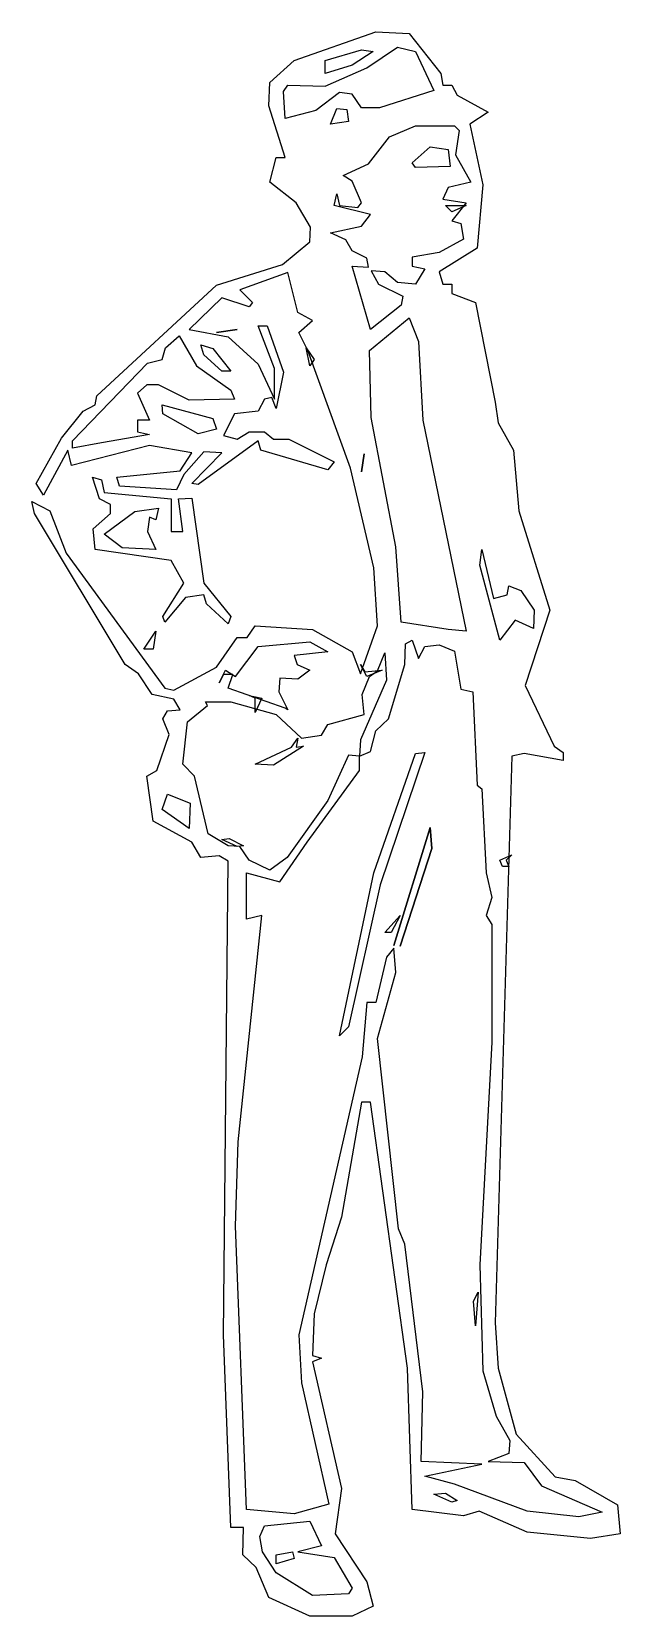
# Model space of a CAD drawing. Extents: x -12.65 to -11.92, y -7.03 to -5.07.
import ezdxf

# ---------------------------------------------------------------- set-up
doc = ezdxf.new("R2010")
doc.units = 0
doc.header["$MEASUREMENT"] = 0
doc.layers.get('0').update_dxf_attribs({"linetype": 'CONTINUOUS'})

msp = doc.modelspace()

# ---------------------------------------------------------------- linework, layer by layer
at = {"linetype": 'CONTINUOUS'}
for points in [[(-12.3068, -7.0254), (-12.3571, -7.002), (-12.3728, -6.9651), (-12.3895, -6.9494), (-12.3884, -6.9159), (-12.404, -6.9159), (-12.413, -6.6777), (-12.4074, -6.093), (-12.4186, -6.0863), (-12.441, -6.0885), (-12.4521, -6.0695), (-12.5002, -6.0438), (-12.508, -5.9879), (-12.4957, -5.9812), (-12.4801, -5.9365), (-12.4879, -5.9175), (-12.4823, -5.9074), (-12.4666, -5.9063), (-12.4745, -5.8929), (-12.5013, -5.8873), (-12.5181, -5.8616), (-12.5348, -5.8504), (-12.6467, -5.6637), (-12.65, -5.6491), (-12.6276, -5.6603), (-12.6075, -5.7129), (-12.4857, -5.8794), (-12.4745, -5.8817), (-12.4219, -5.8537), (-12.3962, -5.8168), (-12.3839, -5.8168), (-12.3739, -5.8023), (-12.3034, -5.8068), (-12.2542, -5.8347), (-12.2442, -5.8616), (-12.2229, -5.8023), (-12.2274, -5.7308), (-12.2565, -5.6078), (-12.309, -5.4624), (-12.3202, -5.4401), (-12.3034, -5.4255), (-12.3213, -5.4155), (-12.3336, -5.3663), (-12.3929, -5.3875), (-12.3772, -5.4032), (-12.3817, -5.4088), (-12.4152, -5.3976), (-12.4555, -5.4367), (-12.4074, -5.4456), (-12.3705, -5.4792), (-12.3504, -5.5228), (-12.3504, -5.4848), (-12.3705, -5.4322), (-12.3593, -5.4322), (-12.3392, -5.4893), (-12.3482, -5.534), (-12.3537, -5.5206), (-12.3627, -5.5228), (-12.3705, -5.5373), (-12.3996, -5.5407), (-12.413, -5.5675), (-12.3962, -5.572), (-12.3817, -5.563), (-12.3627, -5.563), (-12.3515, -5.572), (-12.3325, -5.572), (-12.2766, -5.6), (-12.2844, -5.61), (-12.3672, -5.5854), (-12.3705, -5.5742), (-12.4443, -5.6279), (-12.4521, -5.6268), (-12.4152, -5.5888), (-12.4376, -5.5876), (-12.4622, -5.6156), (-12.4711, -5.6346), (-12.5416, -5.6301), (-12.5449, -5.619), (-12.4666, -5.6111), (-12.4521, -5.5888), (-12.5047, -5.5798), (-12.6008, -5.6044), (-12.6053, -5.5854), (-12.6355, -5.6413), (-12.6444, -5.6268), (-12.6131, -5.5709), (-12.5863, -5.5373), (-12.5718, -5.5295), (-12.5695, -5.5183), (-12.4219, -5.3819), (-12.3403, -5.3562), (-12.3068, -5.3283), (-12.3057, -5.3104), (-12.3236, -5.2802), (-12.356, -5.2545), (-12.3482, -5.2243), (-12.337, -5.2243), (-12.3571, -5.1606), (-12.356, -5.1315), (-12.3258, -5.1046), (-12.2252, -5.0689), (-12.1838, -5.0711), (-12.1447, -5.1203), (-12.1424, -5.1348), (-12.1312, -5.1348), (-12.1245, -5.1472), (-12.0865, -5.1684), (-12.1089, -5.1829), (-12.0932, -5.2578), (-12.1, -5.3361), (-12.1469, -5.3652), (-12.1424, -5.3808), (-12.1312, -5.3808), (-12.1312, -5.392), (-12.1022, -5.4032), (-12.0776, -5.5262), (-12.0742, -5.5519), (-12.0552, -5.5854), (-12.0485, -5.6603), (-12.0105, -5.7833), (-12.0407, -5.8761), (-12.0049, -5.951), (-11.9937, -5.9588), (-11.9937, -5.9689), (-12.0418, -5.96), (-12.0574, -5.9633), (-12.0776, -6.6632), (-12.0742, -6.7191), (-12.0519, -6.8007), (-12.0038, -6.8533), (-11.9792, -6.8577), (-11.9266, -6.8879), (-11.9233, -6.9237), (-11.9602, -6.9293), (-12.0384, -6.9215), (-12.0977, -6.8958), (-12.1167, -6.9013), (-12.1804, -6.8935), (-12.186, -6.7191), (-12.2319, -6.3904), (-12.243, -6.3904), (-12.2676, -6.5324), (-12.2866, -6.5916), (-12.3012, -6.652), (-12.3034, -6.7034), (-12.2922, -6.7068), (-12.3034, -6.7113), (-12.2676, -6.8678), (-12.2755, -6.9237), (-12.2364, -6.983), (-12.2285, -7.0131), (-12.2542, -7.0254), (-12.3068, -7.0254)], [(-12.337, -5.1762), (-12.3392, -5.1427), (-12.3336, -5.1348), (-12.2878, -5.136), (-12.2364, -5.1136), (-12.1983, -5.0879), (-12.176, -5.0935), (-12.1536, -5.1416), (-12.2207, -5.1628), (-12.243, -5.1628), (-12.2542, -5.146), (-12.2699, -5.1438), (-12.299, -5.1662), (-12.337, -5.1762)], [(-12.2878, -5.1203), (-12.2878, -5.1046), (-12.243, -5.0912), (-12.2285, -5.0935), (-12.2542, -5.1102), (-12.2878, -5.1203)], [(-12.2811, -5.1829), (-12.2732, -5.1639), (-12.2609, -5.165), (-12.2587, -5.1796), (-12.2811, -5.1829)], [(-12.2319, -5.4367), (-12.2542, -5.3584), (-12.2341, -5.3596), (-12.2364, -5.3484), (-12.2542, -5.3394), (-12.262, -5.326), (-12.2811, -5.3171), (-12.243, -5.3092), (-12.2319, -5.2947), (-12.2766, -5.2836), (-12.2732, -5.269), (-12.2699, -5.2836), (-12.2475, -5.2858), (-12.243, -5.2802), (-12.2542, -5.2534), (-12.2654, -5.2466), (-12.2341, -5.2321), (-12.2084, -5.1986), (-12.176, -5.1852), (-12.1279, -5.1852), (-12.1223, -5.1908), (-12.1267, -5.2209), (-12.1078, -5.2545), (-12.1357, -5.2612), (-12.1424, -5.2757), (-12.1134, -5.2802), (-12.1312, -5.3026), (-12.1201, -5.3059), (-12.1167, -5.3249), (-12.1469, -5.3417), (-12.1804, -5.3473), (-12.1804, -5.3584), (-12.1648, -5.3618), (-12.176, -5.3808), (-12.1983, -5.3786), (-12.214, -5.3652), (-12.2308, -5.364), (-12.2218, -5.3808), (-12.1916, -5.3954), (-12.1938, -5.4065), (-12.2319, -5.4367)], [(-12.176, -5.2366), (-12.1804, -5.231), (-12.1581, -5.2109), (-12.1357, -5.2142), (-12.1335, -5.2355), (-12.176, -5.2366)], [(-12.1312, -5.2914), (-12.1391, -5.2836), (-12.1134, -5.2836), (-12.1312, -5.2914)], [(-12.4219, -5.4401), (-12.3962, -5.4367), (-12.4219, -5.4401)], [(-12.4219, -5.4401), (-12.3962, -5.4367), (-12.4219, -5.4401)], [(-12.1357, -5.8068), (-12.1938, -5.7978), (-12.2006, -5.705), (-12.2308, -5.5452), (-12.233, -5.4624), (-12.1838, -5.4222), (-12.1726, -5.4512), (-12.167, -5.5485), (-12.1134, -5.809), (-12.1357, -5.8068)], [(-12.5997, -5.5832), (-12.5997, -5.5742), (-12.5069, -5.4781), (-12.489, -5.4736), (-12.4846, -5.4591), (-12.4678, -5.4445), (-12.4465, -5.4814), (-12.404, -5.5116), (-12.3996, -5.5228), (-12.4555, -5.5239), (-12.4935, -5.5049), (-12.508, -5.5049), (-12.5192, -5.515), (-12.5047, -5.5485), (-12.5192, -5.5485), (-12.5192, -5.563), (-12.5047, -5.5664), (-12.5639, -5.5765), (-12.5997, -5.5832)], [(-12.4152, -5.4882), (-12.4376, -5.468), (-12.441, -5.4557), (-12.4264, -5.4602), (-12.404, -5.4882), (-12.4152, -5.4882)], [(-12.3068, -5.4814), (-12.3112, -5.4591), (-12.3012, -5.4736), (-12.3068, -5.4814)], [(-12.3068, -5.4814), (-12.3112, -5.4591), (-12.3012, -5.4736), (-12.3068, -5.4814)], [(-12.4443, -5.5653), (-12.4879, -5.5407), (-12.489, -5.5295), (-12.4264, -5.5463), (-12.4219, -5.5597), (-12.4443, -5.5653)], [(-12.243, -5.6122), (-12.2397, -5.5899), (-12.243, -5.6122)], [(-12.243, -5.6122), (-12.2397, -5.5899), (-12.243, -5.6122)], [(-12.4074, -5.8001), (-12.4342, -5.7755), (-12.4376, -5.7643), (-12.46, -5.7676), (-12.4857, -5.7978), (-12.4879, -5.7911), (-12.4622, -5.7498), (-12.4778, -5.7218), (-12.5718, -5.7084), (-12.574, -5.6827), (-12.5528, -5.6637), (-12.5528, -5.6525), (-12.5662, -5.6458), (-12.5751, -5.619), (-12.5639, -5.6223), (-12.5606, -5.638), (-12.4778, -5.6458), (-12.4778, -5.686), (-12.4633, -5.686), (-12.4689, -5.6458), (-12.4521, -5.6447), (-12.4376, -5.7498), (-12.404, -5.7911), (-12.4074, -5.8001)], [(-12.5382, -5.7062), (-12.5606, -5.6894), (-12.5226, -5.6614), (-12.4935, -5.657), (-12.4968, -5.6715), (-12.5047, -5.6682), (-12.5069, -5.686), (-12.4968, -5.7084), (-12.5382, -5.7062)], [(-12.072, -5.8202), (-12.0966, -5.7274), (-12.0944, -5.7084), (-12.0798, -5.7688), (-12.063, -5.7643), (-12.0608, -5.7531), (-12.0463, -5.7587), (-12.0295, -5.7833), (-12.0306, -5.8057), (-12.053, -5.7956), (-12.072, -5.8202)], [(-12.5114, -5.8314), (-12.4968, -5.809), (-12.5002, -5.8314), (-12.5114, -5.8314)], [(-12.5114, -5.8314), (-12.4968, -5.809), (-12.5002, -5.8314), (-12.5114, -5.8314)], [(-11.9747, -6.9024), (-12.0384, -6.8958), (-12.1279, -6.8622), (-12.1648, -6.8522), (-12.0944, -6.8376), (-12.1693, -6.8342), (-12.167, -6.7482), (-12.1894, -6.5659), (-12.1972, -6.5469), (-12.2229, -6.3121), (-12.2006, -6.2305), (-12.2028, -6.2003), (-12.2118, -6.2115), (-12.2252, -6.2674), (-12.2364, -6.2674), (-12.2419, -6.3345), (-12.3202, -6.6777), (-12.3168, -6.737), (-12.2833, -6.8868), (-12.3258, -6.8991), (-12.385, -6.8935), (-12.3984, -6.5436), (-12.3951, -6.4396), (-12.366, -6.1601), (-12.385, -6.1646), (-12.385, -6.1075), (-12.3437, -6.1187), (-12.3101, -6.0695), (-12.2453, -5.9812), (-12.2453, -5.9633), (-12.2587, -5.9622), (-12.2844, -6.0181), (-12.3347, -6.0885), (-12.356, -6.1042), (-12.3817, -6.0919), (-12.3929, -6.0751), (-12.4074, -6.074), (-12.432, -6.0594), (-12.4488, -5.9879), (-12.4633, -5.9734), (-12.4577, -5.9208), (-12.4331, -5.9007), (-12.4354, -5.8962), (-12.404, -5.8962), (-12.3482, -5.9119), (-12.3168, -5.941), (-12.2922, -5.9376), (-12.2844, -5.9242), (-12.2397, -5.9119), (-12.2419, -5.8873), (-12.233, -5.8649), (-12.2229, -5.8582), (-12.214, -5.8358), (-12.2118, -5.8694), (-12.2442, -5.9432), (-12.2453, -5.9633), (-12.2319, -5.9577), (-12.2252, -5.932), (-12.2095, -5.9175), (-12.1894, -5.8504), (-12.1883, -5.8247), (-12.1804, -5.8202), (-12.1726, -5.8426), (-12.1648, -5.828), (-12.1469, -5.8258), (-12.1279, -5.8336), (-12.1201, -5.8806), (-12.1055, -5.8839), (-12.1, -5.9991), (-12.0944, -6.0036), (-12.0888, -6.1075), (-12.082, -6.1377), (-12.0888, -6.1601), (-12.082, -6.1713), (-12.082, -6.3166), (-12.0966, -6.5916), (-12.0932, -6.7224), (-12.0765, -6.7784), (-12.0597, -6.8085), (-12.0608, -6.8242), (-12.0865, -6.8342), (-12.0418, -6.8354), (-12.0206, -6.8644), (-11.9456, -6.8969), (-11.9747, -6.9024)], [(-12.337, -5.904), (-12.4074, -5.8794), (-12.4018, -5.8627), (-12.413, -5.8627), (-12.4186, -5.8728), (-12.4108, -5.8571), (-12.3984, -5.8649), (-12.3705, -5.828), (-12.3068, -5.8224), (-12.2844, -5.8347), (-12.3258, -5.8392), (-12.3224, -5.8504), (-12.3068, -5.8571), (-12.3213, -5.8683), (-12.3437, -5.8672), (-12.3448, -5.8839), (-12.3336, -5.9063), (-12.337, -5.904)], [(-12.2364, -5.8649), (-12.2442, -5.8504), (-12.2386, -5.8593), (-12.2173, -5.8571), (-12.2364, -5.8649)], [(-12.2364, -5.8649), (-12.2442, -5.8504), (-12.2386, -5.8593), (-12.2173, -5.8571), (-12.2364, -5.8649)], [(-12.3739, -5.9096), (-12.3739, -5.8918), (-12.3817, -5.8884), (-12.366, -5.8918), (-12.3739, -5.9096)], [(-12.3739, -5.9734), (-12.3291, -5.9521), (-12.3213, -5.941), (-12.3236, -5.9521), (-12.3146, -5.951), (-12.3515, -5.9745), (-12.3739, -5.9734)], [(-12.2699, -6.3088), (-12.2274, -6.1075), (-12.176, -5.96), (-12.1648, -5.9588), (-12.2196, -6.1221), (-12.2587, -6.2976), (-12.2699, -6.3088)], [(-12.4555, -6.0528), (-12.489, -6.0293), (-12.4823, -6.0103), (-12.4544, -6.0214), (-12.4555, -6.0528)], [(-12.3962, -6.0751), (-12.4152, -6.0662), (-12.4063, -6.065), (-12.3884, -6.074), (-12.3962, -6.0751)], [(-12.3962, -6.0751), (-12.4152, -6.0662), (-12.4063, -6.065), (-12.3884, -6.074), (-12.3962, -6.0751)], [(-12.195, -6.1981), (-12.1558, -6.0774), (-12.1581, -6.0516), (-12.2028, -6.197), (-12.1581, -6.0516), (-12.1558, -6.0774), (-12.195, -6.1981)], [(-12.0686, -6.0997), (-12.072, -6.0919), (-12.0574, -6.0852), (-12.0642, -6.0919), (-12.0608, -6.0997), (-12.0686, -6.0997)], [(-12.0686, -6.0997), (-12.072, -6.0919), (-12.0574, -6.0852), (-12.0642, -6.0919), (-12.0608, -6.0997), (-12.0686, -6.0997)], [(-12.214, -6.1813), (-12.195, -6.1601), (-12.2062, -6.1813), (-12.214, -6.1813)], [(-12.1022, -6.6666), (-12.1044, -6.6364), (-12.0988, -6.6252), (-12.1022, -6.6666)], [(-12.1022, -6.6666), (-12.1044, -6.6364), (-12.0988, -6.6252), (-12.1022, -6.6666)], [(-12.1312, -6.8846), (-12.1536, -6.8745), (-12.1391, -6.8734), (-12.1245, -6.8823), (-12.1312, -6.8846)], [(-12.1312, -6.8846), (-12.1536, -6.8745), (-12.1391, -6.8734), (-12.1245, -6.8823), (-12.1312, -6.8846)], [(-12.3034, -6.9997), (-12.3482, -6.9718), (-12.3649, -6.946), (-12.3683, -6.927), (-12.3627, -6.9136), (-12.3068, -6.908), (-12.2922, -6.9383), (-12.3213, -6.946), (-12.2766, -6.9528), (-12.2542, -6.9908), (-12.2587, -6.9975), (-12.3034, -6.9997)], [(-12.3482, -6.9606), (-12.3482, -6.9494), (-12.328, -6.946), (-12.3258, -6.9539), (-12.3482, -6.9606)]]:
    msp.add_lwpolyline(points, dxfattribs=at)

doc.saveas('drawing.dxf')
